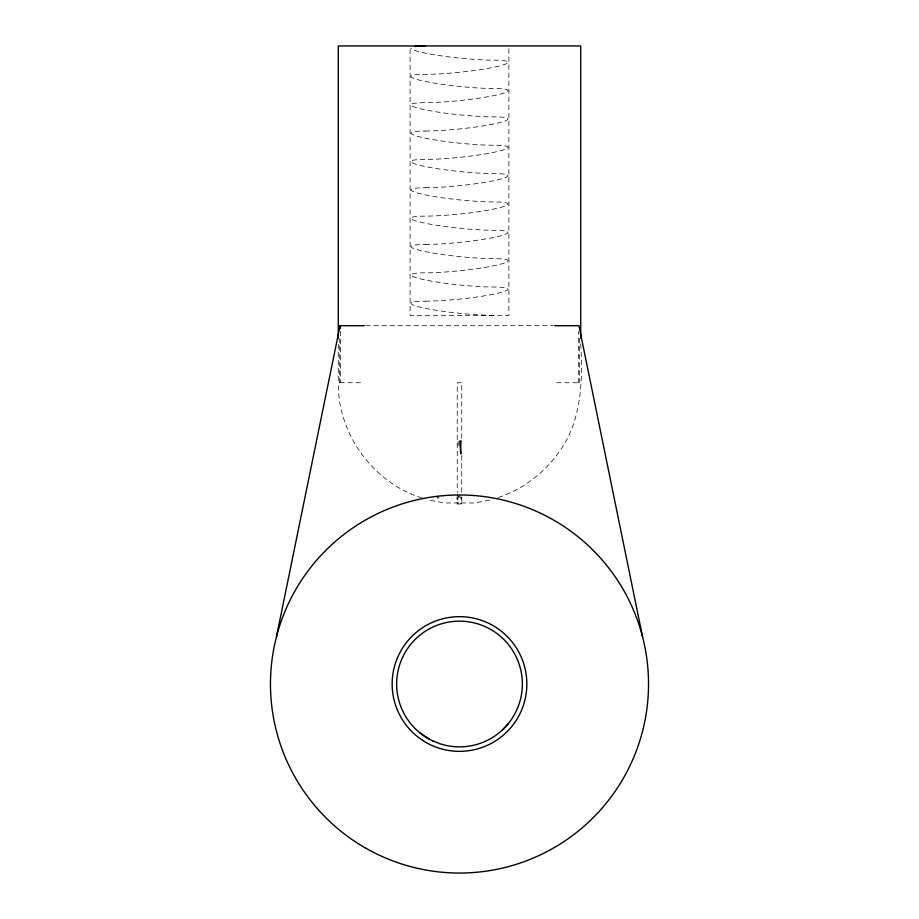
<?xml version="1.0" encoding="UTF-8"?>
<svg xmlns="http://www.w3.org/2000/svg" width="919" height="919" viewBox="0 0 919 919"><rect width="100%" height="100%" fill="white"/><g stroke="black" fill="none" stroke-linecap="round" stroke-linejoin="round"><path stroke-width="0.69" stroke-dasharray="4.59 3.45" d="M339.421 382.718L339.674 338.525M578.281 382.718L578.579 331.391M580.728 344.028C582.945 381.557 581.612 422.832 557.569 453.952C542.635 474.514 521.13 490.137 496.961 497.983M460.074 495.398L459.982 497.983L462.337 497.983L461.786 500.108L461.051 497.983M457.536 502.957L457.248 503.957L461.752 503.957L461.752 493.974M489.643 500.108L474.698 502.957L460.258 502.957L459.5 503.957L458.742 502.957L444.302 502.957L429.357 500.108L430.207 500.108M365.808 325.694L553.192 325.694M338.272 344.028L338.272 382.718L362.339 382.718M556.661 382.718L580.728 382.718M437.088 497.983L439.018 497.983L435.939 496.26M422.039 497.983C373.114 482.82 337.583 433.94 338.272 382.718M460.649 502.957L461.752 503.957M458.133 441.109L458.179 447.656M579.326 338.525L579.579 382.718M340.421 331.391L340.719 382.718M508.896 48.81L508.896 315.366L410.104 315.366L410.104 48.81M461.752 438.34L461.752 382.718L457.248 382.718L457.248 492.538M461.752 455.456L461.752 492.538M457.248 493.974L457.248 503.957M425.325 131.026A48.845 5.009 -5.9 0 0 493.94 123.95A48.845 5.009 -5.9 0 0 493.675 116.874A48.845 5.009 5.9 0 1 425.06 109.775A48.845 5.009 5.9 0 1 425.325 102.687A48.845 5.009 -5.9 0 0 493.94 95.587A48.845 5.009 -5.9 0 0 493.675 88.511A48.845 5.009 5.9 0 1 425.06 81.412A48.845 5.009 5.9 0 1 425.325 74.336A48.845 5.009 -5.9 0 0 493.94 67.236A48.845 5.009 -5.9 0 0 493.675 60.16A48.845 5.009 5.9 0 1 441.419 55.864A48.845 5.009 5.9 0 1 411.034 48.213M425.325 244.454A48.845 5.009 -5.9 0 0 493.94 237.378A48.845 5.009 -5.9 0 0 493.675 230.301A48.845 5.009 5.9 0 1 425.06 223.202A48.845 5.009 5.9 0 1 425.325 216.126A48.845 5.009 -5.9 0 0 493.94 209.015A48.845 5.009 -5.9 0 0 493.675 201.939A48.845 5.009 5.9 0 1 425.06 194.839A48.845 5.009 5.9 0 1 425.325 187.763M425.325 187.74A48.845 5.009 -5.9 0 0 493.94 180.664A48.845 5.009 -5.9 0 0 493.675 173.588A48.845 5.009 5.9 0 1 425.06 166.488A48.845 5.009 5.9 0 1 425.325 159.412A48.845 5.009 -5.9 0 0 493.94 152.301A48.845 5.009 -5.9 0 0 493.675 145.225A48.845 5.009 5.9 0 1 425.06 138.126A48.845 5.009 5.9 0 1 425.325 131.049M493.675 315.343A48.845 5.009 5.9 0 1 425.06 308.267A48.845 5.009 5.9 0 1 425.325 301.191M425.325 301.168A48.845 5.009 -5.9 0 0 493.94 294.091A48.845 5.009 -5.9 0 0 493.675 287.015A48.845 5.009 5.9 0 1 425.06 279.916A48.845 5.009 5.9 0 1 425.325 272.84A48.845 5.009 -5.9 0 0 493.94 265.729A48.845 5.009 -5.9 0 0 493.675 258.653A48.845 5.009 5.9 0 1 425.06 251.553A48.845 5.009 5.9 0 1 425.325 244.477M457.949 497.983L457.811 500.108L456.663 497.983L459.018 497.983L458.926 495.398L457.949 497.983"/><path stroke-width="1.38" d="M339.731 328.542L339.743 325.694L364.372 325.694M276.401 637.005L340.064 325.694M507.954 724.069L502.555 729.824M554.628 325.694L578.936 325.694L642.599 637.005M432.734 740.886L440.075 743.793A62.86 62.86 0 0 0 521.866 676.131A62.86 62.86 0 0 0 425.819 630.939A62.86 62.86 0 0 0 425.819 737.084L432.964 740.99M426.037 737.222L419.627 732.604M425.819 737.084L429.219 739.094M340.386 325.694L340.398 328.542M580.728 338.295L580.728 45.95L338.272 45.95L338.272 338.295M415.089 46.478A48.845 5.009 5.9 0 1 425.325 45.973M460.867 441.109L460.764 453.952L459.776 441.109L460.867 441.109M364.981 847.72A189.038 189.038 0 0 0 648.538 684.012A189.038 189.038 0 0 0 364.981 520.303A189.038 189.038 0 0 0 364.981 847.72M422.453 740.254A67.351 67.351 0 0 0 526.736 687.975A67.351 67.351 0 0 0 429.311 623.806A67.351 67.351 0 0 0 422.453 740.254"/></g></svg>
